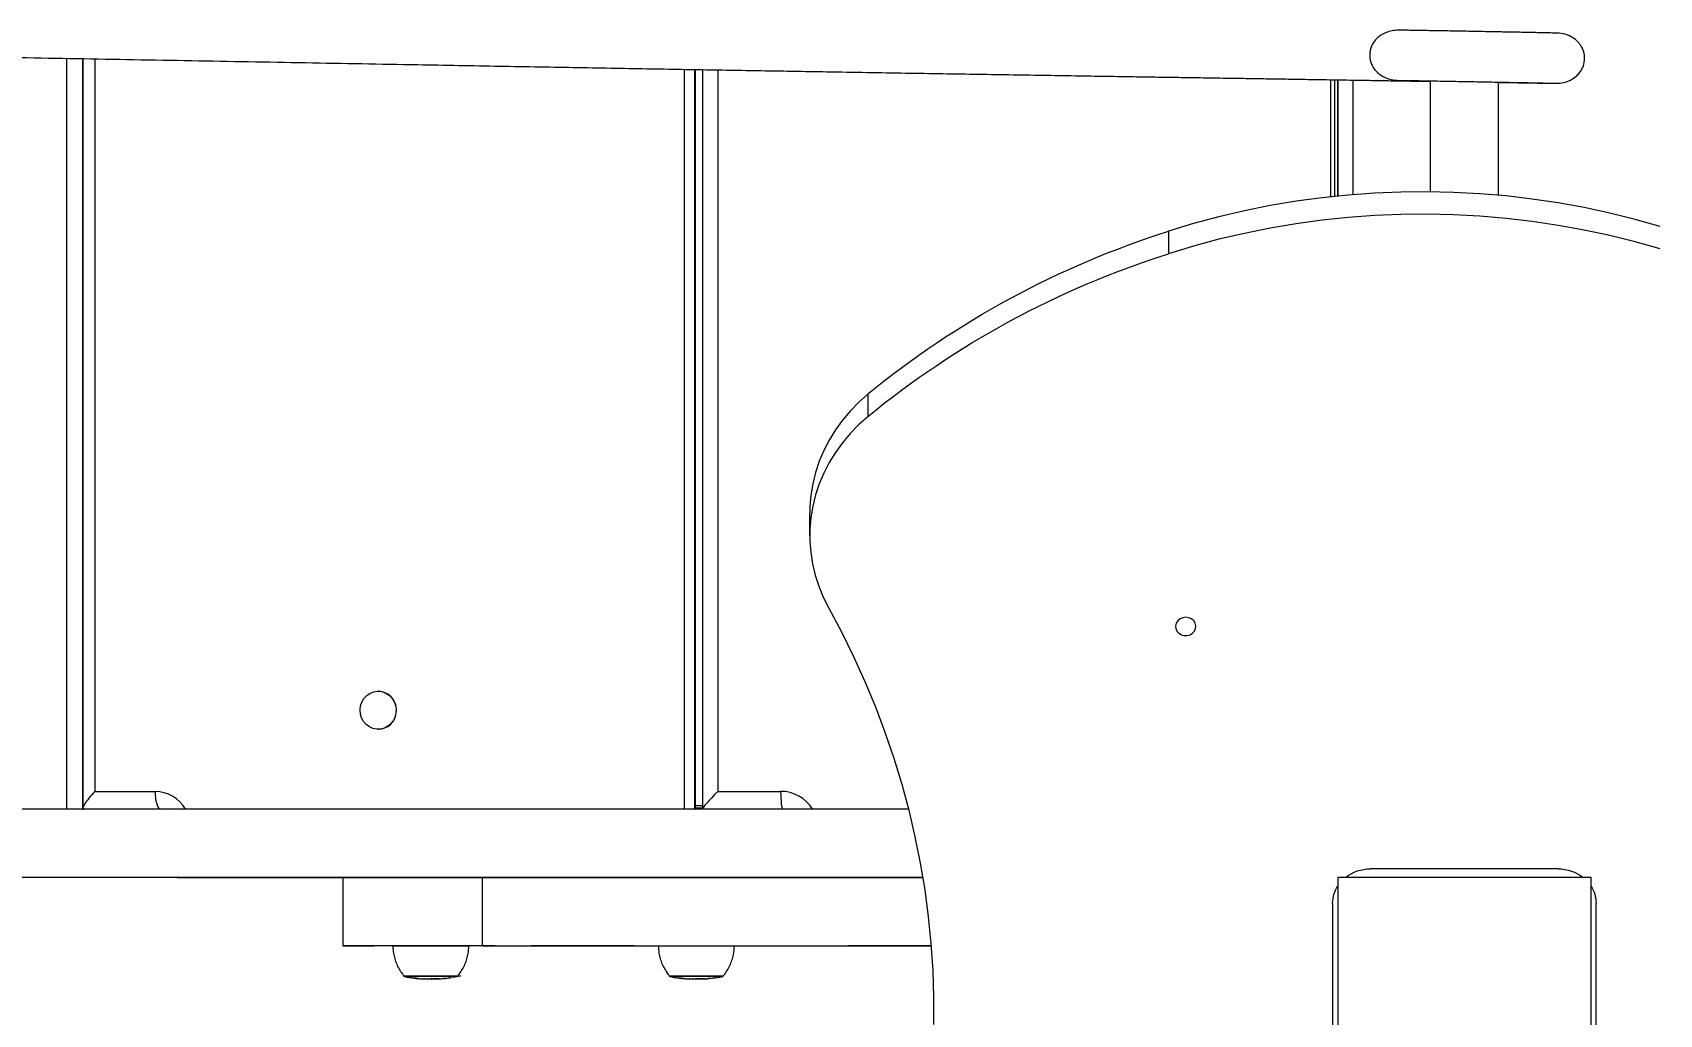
# Model space of a CAD drawing. Header units: millimetres. Extents: x -5411 to 4453, y -4856 to 4572.
# Drawn here: x -1570 to -927, y -1252 to -864 of the extents above; entities that cross this region are included whole.
import ezdxf

# ---------------------------------------------------------------- set-up
doc = ezdxf.new("R2010")
doc.units = ezdxf.units.MM
for name, color, linetype in [('DiKom', 7, 'Continuous'), ('DIKOM_ОБЪЕКТ', 7, 'Continuous'), ('DIKOM_РАЗМЕР_ЗОНА', 7, 'Continuous'), ('DIKOM_РАЗМЕР_ОБЪЕКТА', 7, 'Continuous')]:
    doc.layers.add(name, color=color, linetype=linetype)
doc.styles.add('style1', font='arial.ttf', dxfattribs={"width": 0.8})
doc.dimstyles.new('1-50', dxfattribs={"dimtxt": 300, "dimasz": 200, "dimexe": 100, "dimexo": 0, "dimgap": 100, "dimtad": 1, "dimdec": 0, "dimtxsty": 'style1', "dimcen": 0, "dimclrd": 7, "dimclre": 7, "dimadec": 1, "dimazin": 2, "dimtfac": 1, "dimtdec": 0, "dimtmove": 1, "dimatfit": 3, "dimfxl": 0, "dimlwd": 25, "dimlwe": 18, "dimarcsym": 0})

# ---------------------------------------------------------------- blocks, each defined once
blk = doc.blocks.new('*D18')
at = {"layer": 'Defpoints', "color": 0, "transparency": 16777216}
for p in [(2387.05, 2132.04), (-2288.17, -1197.55), (-2288.17, -4149.78)]:
    blk.add_point(p, dxfattribs=at)
at = {"layer": 'DIKOM_РАЗМЕР_ОБЪЕКТА', "color": 7, "lineweight": 18, "transparency": 16777216}
for p, q in [((2387.05, 2132.04), (2387.05, -4249.78)), ((-2288.17, -1197.55), (-2288.17, -4249.78))]:
    blk.add_line(p, q, dxfattribs=at)
at = {"layer": 'DIKOM_РАЗМЕР_ОБЪЕКТА', "color": 7, "lineweight": 25, "transparency": 16777216}
blk.add_line((2187.05, -4149.78), (-2088.17, -4149.78), dxfattribs=at)
at = {"layer": 'DIKOM_РАЗМЕР_ОБЪЕКТА', "color": 7, "transparency": 16777216}
for points in [[(-2088.17, -4116.44), (-2088.17, -4183.11), (-2288.17, -4149.78)], [(2187.05, -4116.44), (2187.05, -4183.11), (2387.05, -4149.78)]]:
    blk.add_solid(points, dxfattribs=at)
at = {"layer": 'DIKOM_РАЗМЕР_ОБЪЕКТА', "color": 0, "transparency": 16777216, "insert": (49.44, -3896.6), "char_height": 300, "attachment_point": 5, "style": 'style1'}
blk.add_mtext('4700', dxfattribs=at)
blk = doc.blocks.new('*D17')
at = {"layer": 'Defpoints', "color": 0, "transparency": 16777216}
for p in [(2072.05, 2677.64), (-4352.5, -1563.61), (-993.06, -1563.61)]:
    blk.add_point(p, dxfattribs=at)
at = {"layer": 'DIKOM_РАЗМЕР_ОБЪЕКТА', "color": 7, "lineweight": 18, "transparency": 16777216}
for p, q in [((2072.05, 2677.64), (-4452.5, 2677.64)), ((-993.06, -1563.61), (-4452.5, -1563.61))]:
    blk.add_line(p, q, dxfattribs=at)
at = {"layer": 'DIKOM_РАЗМЕР_ОБЪЕКТА', "color": 7, "lineweight": 25, "transparency": 16777216}
blk.add_line((-4352.5, 2477.64), (-4352.5, -1363.61), dxfattribs=at)
at = {"layer": 'DIKOM_РАЗМЕР_ОБЪЕКТА', "color": 7, "transparency": 16777216}
for points in [[(-4385.83, 2477.64), (-4319.17, 2477.64), (-4352.5, 2677.64)], [(-4385.83, -1363.61), (-4319.17, -1363.61), (-4352.5, -1563.61)]]:
    blk.add_solid(points, dxfattribs=at)
at = {"layer": 'DIKOM_РАЗМЕР_ОБЪЕКТА', "color": 0, "transparency": 16777216, "insert": (-4505.67, 774.58), "char_height": 300, "attachment_point": 5, "rotation": 90, "style": 'style1'}
blk.add_mtext('4200', dxfattribs=at)
blk = doc.blocks.new('*D15')
at = {"layer": 'Defpoints', "color": 0, "transparency": 16777216}
for p in [(4453.3, 2185.88), (-3812.95, -1476.34), (4453.3, -4756.32)]:
    blk.add_point(p, dxfattribs=at)
at = {"layer": 'DIKOM_РАЗМЕР_ЗОНА', "color": 7, "lineweight": 18, "transparency": 16777216}
for p, q in [((4453.3, 2185.88), (4453.3, -4856.32)), ((-3812.95, -1476.34), (-3812.95, -4856.32))]:
    blk.add_line(p, q, dxfattribs=at)
at = {"layer": 'DIKOM_РАЗМЕР_ЗОНА', "color": 7, "lineweight": 25, "transparency": 16777216}
blk.add_line((-3612.95, -4756.32), (4253.3, -4756.32), dxfattribs=at)
at = {"layer": 'DIKOM_РАЗМЕР_ЗОНА', "color": 7, "transparency": 16777216}
for points in [[(-3612.95, -4722.99), (-3612.95, -4789.66), (-3812.95, -4756.32)], [(4253.3, -4722.99), (4253.3, -4789.66), (4453.3, -4756.32)]]:
    blk.add_solid(points, dxfattribs=at)
at = {"layer": 'DIKOM_РАЗМЕР_ЗОНА', "color": 0, "transparency": 16777216, "insert": (320.18, -4503.05), "char_height": 300, "attachment_point": 5, "style": 'style1'}
blk.add_mtext('8300', dxfattribs=at)
blk = doc.blocks.new('*D16')
at = {"layer": 'Defpoints', "color": 0, "transparency": 16777216}
for p in [(-4960.5, 4571.52), (2653.3, 4571.52), (491.45, -3022.36)]:
    blk.add_point(p, dxfattribs=at)
at = {"layer": 'DIKOM_РАЗМЕР_ЗОНА', "color": 7, "lineweight": 18, "transparency": 16777216}
for p, q in [((2653.3, 4571.52), (-5060.5, 4571.52)), ((491.45, -3022.36), (-5060.5, -3022.36))]:
    blk.add_line(p, q, dxfattribs=at)
at = {"layer": 'DIKOM_РАЗМЕР_ЗОНА', "color": 7, "lineweight": 25, "transparency": 16777216}
blk.add_line((-4960.5, -2822.36), (-4960.5, 4371.52), dxfattribs=at)
at = {"layer": 'DIKOM_РАЗМЕР_ЗОНА', "color": 7, "transparency": 16777216}
for points in [[(-4993.84, 4371.52), (-4927.17, 4371.52), (-4960.5, 4571.52)], [(-4993.84, -2822.36), (-4927.17, -2822.36), (-4960.5, -3022.36)]]:
    blk.add_solid(points, dxfattribs=at)
at = {"layer": 'DIKOM_РАЗМЕР_ЗОНА', "color": 0, "transparency": 16777216, "insert": (-5213.68, 774.58), "char_height": 300, "attachment_point": 5, "rotation": 90, "style": 'style1'}
blk.add_mtext('7600', dxfattribs=at)
blk = doc.blocks.new('A$C2D3B5436')
at = {"layer": 'DiKom', "color": 7, "linetype": 'Continuous', "lineweight": 15}
for p, q in [((267.3, 308.45), (367.3, 308.45)), ((272.01, 310.45), (357.13, 310.45)), ((367.3, 308.45), (367.3, 208.45)), ((370.72, 295.45), (370.72, 221.45)), ((367.3, 208.45), (267.3, 208.45)), ((357.13, 206.45), (272.01, 206.45)), ((622.46, 141.67), (613.58, 141.67)), ((558.07, 22.9), (549.19, 22.9)), ((502.27, 0), (511.15, 0))]:
    blk.add_line(p, q, dxfattribs=at)
at = {"layer": 'DiKom', "color": 7, "linetype": 'Continuous', "lineweight": 15, "flags": 128}
for points in [[(615.43, 335.82), (618.23, 325.88), (620.72, 315.85), (622.89, 305.72), (624.74, 295.52), (626.27, 285.25), (627.48, 274.93), (628.36, 264.57), (628.91, 254.18), (629.14, 243.78), (629.04, 233.37), (628.61, 222.98), (627.86, 212.61), (626.78, 202.27), (625.38, 191.98), (623.66, 181.75), (621.61, 171.59), (619.25, 161.52), (616.57, 151.54), (613.58, 141.67)], [(624.31, 335.82), (627.11, 325.88), (629.6, 315.85), (631.77, 305.72), (633.62, 295.52), (635.15, 285.25), (636.36, 274.93), (637.24, 264.57), (637.79, 254.18), (638.02, 243.78), (637.92, 233.37), (637.49, 222.98), (636.74, 212.61), (635.66, 202.27), (634.26, 191.98), (632.54, 181.75), (630.49, 171.59), (628.13, 161.52), (625.45, 151.54), (622.46, 141.67)], [(470.02, 148.45), (469.86, 147.27), (469.39, 146.2), (468.65, 145.32), (467.72, 144.73), (466.66, 144.46), (465.59, 144.55), (464.58, 144.98), (463.74, 145.73), (463.13, 146.71), (462.81, 147.85), (462.81, 149.05), (463.13, 150.18), (463.74, 151.17), (464.58, 151.91), (465.59, 152.35), (466.66, 152.44), (467.72, 152.17), (468.65, 151.58), (469.39, 150.7), (469.86, 149.63), (470.02, 148.45)], [(473.87, 7.41), (464.27, 12.51), (454.54, 17.3), (444.68, 21.76), (434.7, 25.9), (424.62, 29.7), (414.44, 33.17), (404.17, 36.3), (393.82, 39.09), (383.4, 41.54), (372.91, 43.64), (362.38, 45.39), (351.8, 46.8), (341.18, 47.85), (330.55, 48.55), (319.9, 48.91), (309.24, 48.91)], [(549.19, 22.9), (546, 19.29), (542.57, 15.95), (538.94, 12.89), (535.12, 10.12), (531.13, 7.67), (526.99, 5.54), (522.72, 3.74), (518.35, 2.29), (513.89, 1.18), (509.37, 0.44), (504.81, 0.06), (500.24, 0.04), (495.69, 0.38), (491.16, 1.08), (486.69, 2.14), (482.31, 3.55), (478.03, 5.31), (473.87, 7.41)], [(558.07, 22.9), (554.88, 19.29), (551.45, 15.95), (547.82, 12.89), (544, 10.12), (540.01, 7.67), (535.87, 5.54), (531.6, 3.74), (527.23, 2.29), (522.77, 1.18), (518.25, 0.44), (513.69, 0.06), (511.15, 0)]]:
    blk.add_lwpolyline(points, dxfattribs=at)
at = {"layer": 'DiKom', "color": 7, "linetype": 'Continuous', "lineweight": 15}
for centre, radius, start, end in [((357.07, 297.77), 12.68, 57.34871, 89.7238), ((354.76, 295.54), 15.96, 359.68234, 38.21214), ((354.91, 221.31), 15.81, 321.59914, 0.51379), ((357.07, 219.13), 12.68, 270.2762, 302.65129), ((271.36, 250.13), 358.99, 320.70633, 342.41461), ((280.24, 250.13), 358.99, 320.70633, 342.41461)]:
    blk.add_arc(centre, radius, start, end, dxfattribs=at)

msp = doc.modelspace()

# ---------------------------------------------------------------- linework, layer by layer
at = {"layer": 'DIKOM_ОБЪЕКТ', "color": 7, "linetype": 'Continuous', "lineweight": 15}
for p, q in [((-1556.31, -874.13), (-1556.31, -1170.53)), ((-1549.85, -1170.53), (-1549.85, -874.24)), ((-1549.8, -874.24), (-1549.8, -1170.17)), ((-1545.02, -874.33), (-1545.02, -1163.53)), ((-1312.37, -878.46), (-1312.37, -1170.53)), ((-1308.24, -1170.53), (-1308.24, -878.53)), ((-1307.88, -1170.17), (-1307.88, -878.54)), ((-1305.22, -878.58), (-1305.22, -1170.47)), ((-1299.1, -878.69), (-1299.1, -1163.53)), ((-1057.16, -882.56), (-1057.16, -928.81)), ((-1055.52, -928.64), (-1055.52, -882.59)), ((-1055.46, -928.64), (-1055.46, -882.59)), ((-1054.36, -882.61), (-1054.36, -928.52)), ((-1054.36, -928.52), (-1054.36, -882.61)), ((-1048.36, -882.71), (-1048.36, -927.95)), ((-1017.83, -883.01), (-1017.83, -926.84)), ((-990.83, -928.22), (-990.83, -883.51)), ((-1433.12, -1124.03), (-1433.23, -1124.03)), ((-1433.23, -1139.03), (-1433.12, -1139.03)), ((-1545.02, -1163.53), (-1521.31, -1163.53)), ((-1299.1, -1163.53), (-1274.3, -1163.53)), ((-1305.22, -1170.2), (-1307.88, -1170.2)), ((-1512.13, -1197.53), (-1508.64, -1197.53)), ((-1512.13, -1197.53), (-1512.13, -1197.53)), ((-1508.64, -1197.53), (-1508.64, -1197.53)), ((-1355.04, -1197.53), (-1506.76, -1197.53)), ((-1506.76, -1197.53), (-1502.63, -1197.53)), ((-1506.46, -1197.53), (-1360.43, -1197.53)), ((-1502.63, -1197.53), (-1350.91, -1197.53)), ((-1351.22, -1197.53), (-1497.25, -1197.53)), ((-1497.25, -1197.53), (-1497.25, -1197.53)), ((-1447.22, -1197.53), (-1447.22, -1224.53)), ((-1392.04, -1224.53), (-1392.04, -1197.53)), ((-1355.04, -1197.53), (-1350.91, -1197.53)), ((-1351.22, -1197.53), (-1351.22, -1197.53)), ((-1349.03, -1197.53), (-1345.54, -1197.53)), ((-1266.35, -1197.53), (-1264.96, -1197.53)), ((-1264.96, -1197.53), (-1264.96, -1197.53)), ((-1260.52, -1197.53), (-1258.88, -1197.53)), ((-1258.88, -1197.53), (-1218.24, -1197.53)), ((-1258.55, -1197.53), (-1218.24, -1197.53)), ((-1218.24, -1197.53), (-1254.9, -1197.53)), ((-1254.9, -1197.53), (-1254.9, -1197.53)), ((-1387.13, -1224.53), (-1387.13, -1224.53)), ((-1387.12, -1224.53), (-1387.12, -1224.53)), ((-1354.95, -1224.53), (-1354.95, -1224.53)), ((-1292.72, -1224.53), (-1243.11, -1224.53)), ((-1216.25, -1224.53), (-1216.25, -1224.53)), ((-1419.93, -1237.14), (-1420, -1237.11)), ((-1419.53, -1237.18), (-1419.53, -1237.19)), ((-1416.34, -1237.51), (-1416.42, -1237.49)), ((-1415.96, -1237.51), (-1415.88, -1237.54)), ((-1412.26, -1237.58), (-1412.71, -1237.58)), ((-1411.91, -1237.57), (-1412.42, -1237.56)), ((-1409.03, -1237.54), (-1409.02, -1237.54)), ((-1408.5, -1237.5), (-1407.62, -1237.43)), ((-1407.57, -1237.43), (-1407.58, -1237.43)), ((-1406.97, -1237.37), (-1407.57, -1237.43)), ((-1407.36, -1237.39), (-1406.54, -1237.34)), ((-1405.98, -1237.28), (-1405.33, -1237.16)), ((-1405.14, -1237.15), (-1405.61, -1237.22)), ((-1405.14, -1237.13), (-1405.14, -1237.15)), ((-1405.13, -1237.15), (-1405.14, -1237.15)), ((-1405.13, -1237.13), (-1405.13, -1237.15)), ((-1405, -1237.14), (-1403.99, -1236.99)), ((-1318.1, -1236.53), (-1308.84, -1236.53)), ((-1315.16, -1237.13), (-1315.27, -1237.12)), ((-1314.77, -1237.19), (-1314.77, -1237.19)), ((-1314.7, -1237.2), (-1313.39, -1237.36)), ((-1312.97, -1237.4), (-1312.74, -1237.42)), ((-1311.54, -1237.51), (-1311.71, -1237.49)), ((-1311.26, -1237.51), (-1311.08, -1237.54)), ((-1310.26, -1237.57), (-1310.44, -1237.55)), ((-1309.06, -1237.59), (-1309.2, -1237.59)), ((-1308.84, -1236.53), (-1297.1, -1236.53)), ((-1307.58, -1237.58), (-1307.99, -1237.59)), ((-1307.31, -1237.59), (-1307.74, -1237.59)), ((-1307.12, -1237.57), (-1307.6, -1237.56)), ((-1307.34, -1237.59), (-1307.28, -1237.59)), ((-1303.78, -1237.52), (-1303.82, -1237.52)), ((-1302.87, -1237.43), (-1302.89, -1237.43)), ((-1301.98, -1237.36), (-1302.87, -1237.43)), ((-1302.7, -1237.39), (-1301.58, -1237.34)), ((-1302.27, -1237.38), (-1301.14, -1237.25)), ((-1301.24, -1237.3), (-1300.69, -1237.16)), ((-1300.46, -1237.16), (-1300.91, -1237.24)), ((-1300.46, -1237.13), (-1300.46, -1237.16)), ((-1300.45, -1237.16), (-1300.46, -1237.16)), ((-1300.45, -1237.13), (-1300.45, -1237.16)), ((-1299.36, -1237.02), (-1299.2, -1236.99))]:
    msp.add_line(p, q, dxfattribs=at)
at = {"layer": 'DIKOM_ОБЪЕКТ', "color": 7, "linetype": 'Continuous', "lineweight": 15, "flags": 128}
for points in [[(-1426.17, -1132.48), (-1426.53, -1134.06), (-1427.2, -1135.52), (-1428.16, -1136.79), (-1429.35, -1137.81), (-1430.72, -1138.55), (-1432.21, -1138.95), (-1433.75, -1139.01), (-1435.26, -1138.72), (-1436.68, -1138.09), (-1437.93, -1137.15), (-1438.97, -1135.96), (-1439.74, -1134.55), (-1440.2, -1133.01), (-1440.34, -1131.39), (-1440.15, -1129.78), (-1439.63, -1128.25), (-1438.81, -1126.88), (-1437.73, -1125.72), (-1436.44, -1124.84), (-1435, -1124.27), (-1433.48, -1124.03), (-1431.95, -1124.15), (-1430.47, -1124.62), (-1429.13, -1125.4), (-1427.98, -1126.47), (-1427.07, -1127.78), (-1426.45, -1129.27), (-1426.15, -1130.86), (-1426.17, -1132.48)], [(-1521.31, -1163.53), (-1521.27, -1164.9), (-1521.14, -1166.21), (-1520.94, -1167.42), (-1520.66, -1168.48), (-1520.32, -1169.35), (-1519.94, -1170), (-1519.52, -1170.4), (-1519.09, -1170.53)], [(-1274.3, -1163.53), (-1274.28, -1164.89), (-1274.23, -1166.21), (-1274.15, -1167.42), (-1274.04, -1168.48), (-1273.91, -1169.35), (-1273.76, -1170), (-1273.59, -1170.39), (-1273.42, -1170.53)], [(-1223.85, -1170.53), (-1228.94, -1170.53), (-1250.74, -1170.53), (-1272.47, -1170.53), (-1294.14, -1170.53), (-1315.73, -1170.53), (-1337.25, -1170.53), (-1358.68, -1170.53), (-1380.03, -1170.53), (-1401.28, -1170.53), (-1422.43, -1170.53), (-1443.47, -1170.53), (-1464.4, -1170.53), (-1485.22, -1170.53), (-1505.91, -1170.53), (-1526.47, -1170.53), (-1546.91, -1170.53), (-1567.2, -1170.53), (-1587.35, -1170.53)], [(-1447.22, -1197.53), (-1456.64, -1197.53), (-1466.94, -1197.53), (-1477.24, -1197.53), (-1487.52, -1197.53), (-1497.76, -1197.53), (-1507.95, -1197.53), (-1518.09, -1197.53), (-1528.16, -1197.53), (-1538.15, -1197.53), (-1548.05, -1197.53), (-1557.84, -1197.53), (-1567.52, -1197.53), (-1577.07, -1197.53), (-1586.48, -1197.53), (-1595.74, -1197.53), (-1604.84, -1197.53), (-1613.76, -1197.54), (-1621.08, -1197.54)], [(-1218.24, -1197.53), (-1228.94, -1197.53), (-1250.74, -1197.53), (-1272.47, -1197.53), (-1294.14, -1197.53), (-1315.73, -1197.53), (-1337.25, -1197.53), (-1358.68, -1197.53), (-1380.03, -1197.53), (-1401.28, -1197.53), (-1422.43, -1197.53), (-1443.47, -1197.53), (-1464.4, -1197.53), (-1485.22, -1197.53), (-1505.91, -1197.53), (-1526.47, -1197.53), (-1546.91, -1197.53), (-1567.2, -1197.53), (-1587.35, -1197.53)], [(-1506.46, -1197.53), (-1508.07, -1197.53), (-1509.51, -1197.53), (-1510.72, -1197.53), (-1511.65, -1197.53), (-1512.28, -1197.53), (-1512.58, -1197.53), (-1512.53, -1197.53), (-1512.13, -1197.53)], [(-1508.64, -1197.53), (-1507.92, -1197.53), (-1506.9, -1197.53), (-1505.62, -1197.53), (-1504.12, -1197.53), (-1502.47, -1197.53), (-1500.73, -1197.53), (-1498.97, -1197.53), (-1497.25, -1197.53)], [(-1392.04, -1197.53), (-1395.03, -1197.53), (-1398.2, -1197.53), (-1401.52, -1197.53), (-1404.95, -1197.53), (-1408.46, -1197.53), (-1412.01, -1197.53), (-1415.57, -1197.53), (-1419.09, -1197.53), (-1422.54, -1197.53), (-1425.89, -1197.53), (-1429.1, -1197.53), (-1432.13, -1197.53), (-1434.96, -1197.53), (-1437.55, -1197.53), (-1439.87, -1197.53), (-1441.91, -1197.53), (-1443.65, -1197.53), (-1445.05, -1197.53), (-1446.12, -1197.53), (-1446.83, -1197.53), (-1447.18, -1197.53), (-1447.22, -1197.53)], [(-1392.04, -1197.53), (-1383.94, -1197.53), (-1375.75, -1197.53), (-1367.49, -1197.53), (-1359.16, -1197.53), (-1350.8, -1197.53), (-1342.41, -1197.53), (-1334.01, -1197.53), (-1325.61, -1197.53), (-1317.23, -1197.53), (-1308.89, -1197.53), (-1300.59, -1197.53), (-1292.37, -1197.53), (-1284.22, -1197.53), (-1276.17, -1197.53), (-1268.23, -1197.53), (-1260.42, -1197.53), (-1252.74, -1197.53), (-1245.23, -1197.53), (-1237.88, -1197.53), (-1230.71, -1197.53), (-1223.73, -1197.53), (-1218.24, -1197.53)], [(-1349.03, -1197.53), (-1349.75, -1197.53), (-1350.78, -1197.53), (-1352.06, -1197.53), (-1353.55, -1197.53), (-1355.2, -1197.53), (-1356.94, -1197.53), (-1358.71, -1197.53), (-1360.43, -1197.53)], [(-1351.22, -1197.53), (-1349.61, -1197.53), (-1348.17, -1197.53), (-1346.96, -1197.53), (-1346.02, -1197.53), (-1345.39, -1197.53), (-1345.1, -1197.53), (-1345.15, -1197.53), (-1345.54, -1197.53)], [(-1258.55, -1197.53), (-1260.27, -1197.53), (-1261.88, -1197.53), (-1263.32, -1197.53), (-1264.54, -1197.53), (-1265.47, -1197.53), (-1266.1, -1197.53), (-1266.4, -1197.53), (-1266.35, -1197.53)], [(-1264.96, -1197.53), (-1264.57, -1197.53), (-1263.85, -1197.53), (-1262.83, -1197.53), (-1261.54, -1197.53), (-1260.05, -1197.53), (-1258.4, -1197.53), (-1256.66, -1197.53), (-1254.9, -1197.53)], [(-1392.04, -1224.53), (-1395.03, -1224.53), (-1398.2, -1224.53), (-1401.52, -1224.53), (-1404.95, -1224.53), (-1408.46, -1224.53), (-1412.01, -1224.53), (-1415.57, -1224.53), (-1419.09, -1224.53), (-1422.54, -1224.53), (-1425.89, -1224.53), (-1429.1, -1224.53), (-1432.13, -1224.53), (-1434.96, -1224.53), (-1437.55, -1224.53), (-1439.87, -1224.53), (-1441.91, -1224.53), (-1443.65, -1224.53), (-1445.05, -1224.53), (-1446.12, -1224.53), (-1446.83, -1224.53), (-1447.18, -1224.53), (-1447.17, -1224.53), (-1446.8, -1224.53), (-1446.07, -1224.53), (-1444.98, -1224.53), (-1443.56, -1224.53), (-1441.81, -1224.53), (-1439.75, -1224.53), (-1437.41, -1224.53), (-1434.8, -1224.53)], [(-1427.34, -1224.53), (-1429.42, -1224.53), (-1434.8, -1224.53)], [(-1427.42, -1224.53), (-1427.26, -1224.53), (-1426.76, -1224.53), (-1425.92, -1224.53), (-1424.76, -1224.53), (-1423.31, -1224.53), (-1421.61, -1224.53), (-1419.7, -1224.53), (-1417.61, -1224.53), (-1415.4, -1224.53), (-1413.12, -1224.53)], [(-1413.12, -1224.53), (-1410.82, -1224.53), (-1408.57, -1224.53), (-1406.4, -1224.53), (-1404.37, -1224.53), (-1402.53, -1224.53), (-1400.93, -1224.53), (-1399.59, -1224.53), (-1398.55, -1224.53), (-1397.84, -1224.53), (-1397.47, -1224.53), (-1397.42, -1224.53)], [(-1387.12, -1224.53), (-1387.04, -1224.53), (-1387.34, -1224.53), (-1388.02, -1224.53), (-1389.08, -1224.53), (-1390.52, -1224.53), (-1392.33, -1224.53), (-1394.52, -1224.53), (-1397.06, -1224.53), (-1397.5, -1224.53)], [(-1392.04, -1224.53), (-1383.94, -1224.53), (-1375.75, -1224.53), (-1367.49, -1224.53), (-1359.16, -1224.53), (-1350.8, -1224.53), (-1342.41, -1224.53), (-1334.01, -1224.53), (-1325.61, -1224.53), (-1317.23, -1224.53), (-1308.89, -1224.53), (-1300.59, -1224.53), (-1292.37, -1224.53), (-1284.22, -1224.53), (-1276.17, -1224.53), (-1268.23, -1224.53), (-1260.42, -1224.53), (-1252.74, -1224.53), (-1245.23, -1224.53), (-1237.88, -1224.53), (-1230.71, -1224.53), (-1223.73, -1224.53), (-1216.97, -1224.53), (-1214.9, -1224.53)], [(-1387.12, -1224.53), (-1387.01, -1224.53), (-1386.48, -1224.53), (-1385.53, -1224.53), (-1384.19, -1224.53), (-1382.48, -1224.53), (-1380.44, -1224.53), (-1378.12, -1224.53), (-1375.56, -1224.53), (-1372.82, -1224.53)], [(-1334.64, -1224.53), (-1339.3, -1224.53), (-1344, -1224.53), (-1348.73, -1224.53), (-1353.49, -1224.53), (-1358.28, -1224.53), (-1363.1, -1224.53), (-1367.95, -1224.53), (-1372.82, -1224.53)], [(-1332.25, -1224.53), (-1334.6, -1224.53), (-1337.12, -1224.53), (-1339.75, -1224.53), (-1342.46, -1224.53), (-1345.19, -1224.53), (-1347.89, -1224.53), (-1350.51, -1224.53), (-1353, -1224.53), (-1355.32, -1224.53), (-1357.42, -1224.53), (-1359.26, -1224.53), (-1360.8, -1224.53), (-1362.03, -1224.53), (-1362.92, -1224.53), (-1363.44, -1224.53), (-1363.6, -1224.53), (-1363.38, -1224.53), (-1362.8, -1224.53), (-1361.85, -1224.53), (-1360.57, -1224.53), (-1358.97, -1224.53), (-1357.09, -1224.53), (-1354.95, -1224.53)], [(-1354.95, -1224.53), (-1349.76, -1224.53), (-1344.37, -1224.53), (-1338.81, -1224.53), (-1333.1, -1224.53), (-1327.26, -1224.53), (-1321.3, -1224.53), (-1315.26, -1224.53), (-1309.15, -1224.53), (-1302.99, -1224.53), (-1296.81, -1224.53), (-1290.64, -1224.53), (-1284.48, -1224.53), (-1278.37, -1224.53), (-1272.33, -1224.53), (-1266.37, -1224.53), (-1260.53, -1224.53), (-1254.82, -1224.53), (-1249.26, -1224.53), (-1243.87, -1224.53), (-1238.68, -1224.53), (-1233.7, -1224.53), (-1228.95, -1224.53), (-1224.45, -1224.53), (-1220.21, -1224.53), (-1216.25, -1224.53)], [(-1334.64, -1224.53), (-1330.02, -1224.53), (-1325.3, -1224.53), (-1322.59, -1224.53)], [(-1332.25, -1224.53), (-1328.28, -1224.53), (-1324.12, -1224.53), (-1319.81, -1224.53), (-1315.37, -1224.53), (-1310.83, -1224.53), (-1306.2, -1224.53), (-1301.52, -1224.53), (-1296.82, -1224.53), (-1292.11, -1224.53), (-1287.44, -1224.53), (-1282.81, -1224.53), (-1278.26, -1224.53), (-1273.83, -1224.53), (-1269.52, -1224.53), (-1265.36, -1224.53), (-1261.39, -1224.53), (-1257.62, -1224.53), (-1254.07, -1224.53), (-1250.76, -1224.53), (-1247.71, -1224.53)], [(-1322.6, -1224.53), (-1322.56, -1224.53), (-1322.21, -1224.53), (-1321.53, -1224.53), (-1320.52, -1224.53), (-1319.2, -1224.53), (-1317.62, -1224.53), (-1315.8, -1224.53), (-1313.78, -1224.53), (-1311.63, -1224.53), (-1309.37, -1224.53)], [(-1309.37, -1224.53), (-1307.08, -1224.53), (-1304.8, -1224.53), (-1302.58, -1224.53), (-1300.48, -1224.53), (-1298.55, -1224.53), (-1296.83, -1224.53), (-1295.36, -1224.53), (-1294.18, -1224.53), (-1293.31, -1224.53), (-1292.78, -1224.53), (-1292.6, -1224.53), (-1292.6, -1224.53)], [(-1214.9, -1224.53), (-1215.08, -1224.53), (-1216.69, -1224.53), (-1218.59, -1224.53), (-1220.74, -1224.53), (-1223.09, -1224.53), (-1225.62, -1224.53), (-1228.26, -1224.53), (-1230.97, -1224.53), (-1233.7, -1224.53), (-1236.39, -1224.53), (-1239.01, -1224.53), (-1241.49, -1224.53), (-1243.8, -1224.53), (-1245.89, -1224.53), (-1247.71, -1224.53)], [(-1243.11, -1224.53), (-1239.67, -1224.53), (-1236.27, -1224.53), (-1232.97, -1224.53), (-1229.79, -1224.53), (-1226.8, -1224.53), (-1224.02, -1224.53), (-1221.49, -1224.53), (-1219.24, -1224.53), (-1217.32, -1224.53), (-1215.73, -1224.53), (-1214.9, -1224.53)], [(-1216.25, -1224.53), (-1214.9, -1224.53)], [(-1401.62, -1236.53), (-1401.72, -1236.53), (-1402.18, -1236.53), (-1402.98, -1236.53), (-1404.11, -1236.53), (-1405.52, -1236.53), (-1407.17, -1236.53), (-1408.99, -1236.53), (-1410.93, -1236.53), (-1412.92, -1236.53), (-1414.9, -1236.53), (-1416.79, -1236.53), (-1418.53, -1236.53), (-1420.06, -1236.53), (-1421.33, -1236.53), (-1422.3, -1236.53), (-1422.93, -1236.53), (-1423.2, -1236.53), (-1423.22, -1236.53)], [(-1422.92, -1236.53), (-1422.9, -1236.53), (-1422.64, -1236.53), (-1422.02, -1236.53), (-1421.08, -1236.53), (-1419.85, -1236.53), (-1418.36, -1236.53), (-1416.66, -1236.53), (-1414.83, -1236.53), (-1412.91, -1236.53)], [(-1412.91, -1236.53), (-1410.97, -1236.53), (-1409.09, -1236.53), (-1407.31, -1236.53), (-1405.71, -1236.53), (-1404.34, -1236.53), (-1403.25, -1236.53), (-1402.46, -1236.53), (-1402.02, -1236.53), (-1401.92, -1236.53)], [(-1296.8, -1236.53), (-1296.8, -1236.53), (-1297.04, -1236.53), (-1297.63, -1236.53), (-1298.57, -1236.53), (-1299.81, -1236.53), (-1301.32, -1236.53), (-1303.04, -1236.53), (-1304.92, -1236.53), (-1306.88, -1236.53), (-1308.88, -1236.53), (-1310.82, -1236.53), (-1312.66, -1236.53), (-1314.33, -1236.53), (-1315.77, -1236.53), (-1316.92, -1236.53), (-1317.77, -1236.53), (-1318.26, -1236.53), (-1318.4, -1236.53)]]:
    msp.add_lwpolyline(points, dxfattribs=at)
at = {"layer": 'DIKOM_ОБЪЕКТ', "color": 7, "linetype": 'Continuous', "lineweight": 15}
for centre, radius, start, end in [((-1433.35, -1131.39), 7.36, 351.49491, 88.21951), ((-1433.25, -1131.81), 7.22, 271.03935, 354.71155), ((-1521.49, -1177.68), 14.15, 30.34951, 89.27622), ((-1274.33, -1178.39), 14.87, 31.95093, 89.89619), ((-1307.6, -1197.51), 28.31, 85.18615, 90.5748)]:
    msp.add_arc(centre, radius, start, end, dxfattribs=at)
for centre, major_axis, ratio, start_param, end_param in [((-1542.8, -1163.53), (6.91, 6.91), 0.162979, 1.732333, 3.30313), ((-1298.22, -1163.53), (6.99, 6.99), 0.063274, 1.633965, 3.078402), ((-1555.93, -1163.53), (6.76, -6.76), 0.265923, 6.023256, 6.103954), ((-1314.88, -1163.53), (6.91, -6.91), 0.162958, 6.121626, 6.444722)]:
    msp.add_ellipse(centre, major_axis=major_axis, ratio=ratio, start_param=start_param, end_param=end_param, dxfattribs=at)
for points, knots in [([(-2230.6, -862.75), (-2226.69, -862.81), (-2219.06, -862.93), (-2207.86, -863.11), (-2197.18, -863.28), (-2187.01, -863.44), (-2177.35, -863.59), (-2168.18, -863.74), (-2159.74, -863.87), (-2151.99, -863.99), (-2144.93, -864.11), (-2138.31, -864.21), (-2132.13, -864.31), (-2126.41, -864.41), (-2116.68, -864.56), (-2102.47, -864.79), (-2083.12, -865.11), (-2062.32, -865.45), (-2040.02, -865.82), (-2016.35, -866.21), (-1992.01, -866.62), (-1967.08, -867.03), (-1941.13, -867.47), (-1914.19, -867.93), (-1886.32, -868.4), (-1858.11, -868.88), (-1829.65, -869.36), (-1800.77, -869.85), (-1775.29, -870.29), (-1753.37, -870.66), (-1735.28, -870.97), (-1716.83, -871.29), (-1698.01, -871.62), (-1678.78, -871.95), (-1659.1, -872.3), (-1638.95, -872.65), (-1618.17, -873.02), (-1596.73, -873.4), (-1574.68, -873.8), (-1552.28, -874.2), (-1529.61, -874.6), (-1506.93, -875.01), (-1484.33, -875.42), (-1461.9, -875.82), (-1439.63, -876.22), (-1419.42, -876.58), (-1401.29, -876.9), (-1385.22, -877.19), (-1369.52, -877.47), (-1354.26, -877.74), (-1339.49, -877.99), (-1325.3, -878.24), (-1311.74, -878.47), (-1298.77, -878.69), (-1286.37, -878.9), (-1274.48, -879.1), (-1263.06, -879.29), (-1250.23, -879.51), (-1236.22, -879.73), (-1221.18, -879.98), (-1206.68, -880.21), (-1192.69, -880.44), (-1179.14, -880.65), (-1166.04, -880.86), (-1153.46, -881.05), (-1142.4, -881.23), (-1132.74, -881.38), (-1124.35, -881.51), (-1117.47, -881.62), (-1111.86, -881.7), (-1107.27, -881.78), (-1102.2, -881.85), (-1096.63, -881.94), (-1090.67, -882.03), (-1084.29, -882.13), (-1077.47, -882.24), (-1070.05, -882.36), (-1061.94, -882.49), (-1053.05, -882.63), (-1044.66, -882.76), (-1036.95, -882.89), (-1030.23, -883), (-1023.77, -883.1), (-1019.59, -883.17), (-1017.92, -883.2), (-1017.83, -883.2)], [0, 0, 0, 0, 0.012848, 0.025085, 0.036709, 0.04772, 0.058117, 0.067901, 0.077071, 0.084938, 0.092292, 0.099132, 0.105459, 0.111274, 0.11658, 0.134911, 0.153566, 0.172551, 0.193167, 0.21379, 0.234417, 0.255062, 0.275716, 0.29764, 0.319594, 0.341612, 0.363691, 0.385787, 0.407887, 0.420895, 0.43388, 0.446836, 0.459758, 0.472647, 0.485508, 0.498352, 0.51119, 0.52426, 0.537352, 0.550487, 0.563667, 0.576892, 0.58992, 0.602983, 0.616068, 0.629144, 0.639024, 0.648875, 0.658693, 0.668477, 0.678234, 0.687978, 0.697727, 0.707498, 0.717298, 0.727129, 0.73699, 0.746876, 0.761723, 0.77655, 0.79132, 0.806043, 0.82073, 0.835382, 0.849709, 0.863592, 0.873671, 0.883507, 0.893107, 0.897938, 0.903337, 0.909304, 0.915841, 0.922948, 0.930201, 0.937962, 0.946229, 0.955, 0.964274, 0.974054, 0.980168, 0.986466, 0.992943, 0.99962, 1, 1, 1, 1]), ([(-1029.65, -863.02), (-1030.54, -863.04), (-1032.24, -863.08), (-1034.68, -863.65), (-1036.78, -864.58), (-1038.44, -865.76), (-1039.75, -867.12), (-1040.7, -868.56), (-1041.35, -870.11), (-1041.83, -872.22), (-1041.72, -874.39), (-1041.02, -876.55), (-1040.02, -878.34), (-1038.4, -880.11), (-1036.06, -881.62), (-1033.19, -882.61), (-1031.14, -882.75), (-1030.1, -882.82)], [0, 0, 0, 0, 0.085482, 0.165502, 0.237083, 0.297237, 0.345564, 0.391055, 0.435174, 0.477771, 0.560094, 0.600999, 0.653934, 0.724048, 0.808511, 0.902224, 1, 1, 1, 1]), ([(-967.59, -864.18), (-967.67, -864.18), (-967.81, -864.17), (-968.57, -864.15), (-969.63, -864.13), (-971.12, -864.09), (-973.06, -864.05), (-975.43, -864), (-978.28, -863.95), (-981.54, -863.88), (-985.06, -863.81), (-988.28, -863.75), (-991.51, -863.69), (-995.18, -863.62), (-999.01, -863.55), (-1002.83, -863.48), (-1006.45, -863.41), (-1009.93, -863.35), (-1013.17, -863.29), (-1016.13, -863.24), (-1019.03, -863.19), (-1021.8, -863.14), (-1024.37, -863.1), (-1026.62, -863.06), (-1028.52, -863.03), (-1029.33, -863.02), (-1029.74, -863.02)], [0, 0, 0, 0, 0.042047, 0.082219, 0.120501, 0.15689, 0.202471, 0.244715, 0.283613, 0.335678, 0.380256, 0.41735, 0.4509, 0.491739, 0.540491, 0.577412, 0.617859, 0.661836, 0.697147, 0.734442, 0.773729, 0.815009, 0.85827, 0.903522, 0.950774, 1, 1, 1, 1]), ([(-968.06, -883.98), (-967.08, -883.93), (-965.14, -883.83), (-962.5, -882.85), (-960.45, -881.52), (-958.8, -879.84), (-957.48, -877.72), (-956.77, -875.01), (-956.94, -872.16), (-957.91, -869.67), (-959.53, -867.5), (-961.73, -865.73), (-964.57, -864.47), (-966.65, -864.27), (-967.69, -864.18)], [0, 0, 0, 0, 0.089416, 0.177369, 0.253895, 0.311144, 0.391579, 0.479821, 0.562672, 0.648764, 0.720136, 0.808443, 0.905143, 1, 1, 1, 1]), ([(-1030.93, -882.81), (-1030.92, -882.81), (-1030.91, -882.82), (-1029.71, -882.85), (-1027.54, -882.9), (-1024.4, -882.96), (-1021.13, -883.03), (-1018.7, -883.08), (-1017.83, -883.09)], [0, 0, 0, 0, 0.132799, 0.323175, 0.51349, 0.703657, 0.89373, 1, 1, 1, 1]), ([(-1030.01, -882.82), (-1029.67, -882.82), (-1029.01, -882.83), (-1027.51, -882.85), (-1025.77, -882.88), (-1023.62, -882.92), (-1021.04, -882.96), (-1018.08, -883.01), (-1014.7, -883.07), (-1010.98, -883.14), (-1007.11, -883.21), (-1003.68, -883.27), (-1000.32, -883.33), (-996.59, -883.4), (-992.8, -883.47), (-989.13, -883.54), (-985.74, -883.61), (-982.58, -883.67), (-979.72, -883.72), (-977.21, -883.77), (-974.84, -883.82), (-972.69, -883.87), (-970.84, -883.91), (-969.4, -883.94), (-968.4, -883.96), (-968.23, -883.97), (-968.14, -883.98)], [0, 0, 0, 0, 0.041974, 0.082093, 0.120338, 0.156704, 0.202273, 0.24452, 0.283434, 0.335536, 0.380159, 0.417296, 0.450887, 0.491774, 0.540577, 0.577531, 0.61801, 0.66201, 0.697333, 0.734635, 0.77392, 0.815189, 0.858426, 0.903642, 0.950843, 1, 1, 1, 1]), ([(-990.83, -883.6), (-990.34, -883.61), (-988, -883.65), (-984.11, -883.72), (-979.38, -883.81), (-975.32, -883.87), (-972.03, -883.93), (-969.65, -883.96), (-968.2, -883.98), (-968.07, -883.98), (-968, -883.98)], [0, 0, 0, 0, 0.037193, 0.176425, 0.315726, 0.455097, 0.594562, 0.734062, 0.87366, 1, 1, 1, 1]), ([(-1427.39, -1224.53), (-1427.4, -1224.67), (-1427.44, -1225.62), (-1427.21, -1227.35), (-1426.71, -1229.63), (-1425.94, -1231.76), (-1424.95, -1233.72), (-1423.93, -1235.31), (-1423.18, -1236.18), (-1422.89, -1236.52)], [0, 0, 0, 0, 0.033751, 0.217873, 0.396013, 0.568669, 0.736107, 0.898432, 1, 1, 1, 1]), ([(-1402, -1236.62), (-1401.97, -1236.59), (-1401.43, -1236.03), (-1400.55, -1234.77), (-1399.39, -1232.84), (-1398.48, -1230.74), (-1397.84, -1228.54), (-1397.47, -1226.46), (-1397.46, -1225.11), (-1397.45, -1224.53)], [0, 0, 0, 0, 0.007691, 0.176959, 0.34831, 0.52102, 0.694618, 0.868777, 1, 1, 1, 1]), ([(-1322.57, -1224.53), (-1322.58, -1224.68), (-1322.62, -1225.63), (-1322.39, -1227.35), (-1321.89, -1229.63), (-1321.12, -1231.77), (-1320.13, -1233.72), (-1319.1, -1235.33), (-1318.33, -1236.22), (-1318.03, -1236.58)], [0, 0, 0, 0, 0.03342, 0.216626, 0.39388, 0.565676, 0.73228, 0.893801, 1, 1, 1, 1]), ([(-1297.17, -1236.62), (-1297.15, -1236.59), (-1296.61, -1236.04), (-1295.73, -1234.78), (-1294.57, -1232.84), (-1293.66, -1230.74), (-1293.02, -1228.54), (-1292.65, -1226.46), (-1292.64, -1225.12), (-1292.63, -1224.54)], [0, 0, 0, 0, 0.007368, 0.176691, 0.348125, 0.520905, 0.694575, 0.868804, 1, 1, 1, 1]), ([(-1423.17, -1236.52), (-1422.74, -1236.63), (-1421.67, -1236.88), (-1420.58, -1237.04), (-1419.93, -1237.14)], [0, 0, 0, 0, 0.404803, 1, 1, 1, 1]), ([(-1420, -1237.11), (-1419.8, -1237.14), (-1419.39, -1237.2), (-1418.99, -1237.25), (-1418.79, -1237.27)], [0, 0, 0, 0, 0.512253, 1, 1, 1, 1]), ([(-1418.78, -1237.28), (-1418.9, -1237.27), (-1419.15, -1237.24), (-1419.4, -1237.21), (-1419.53, -1237.19)], [0, 0, 0, 0, 0.488371, 1, 1, 1, 1]), ([(-1419.48, -1237.2), (-1419.08, -1237.26), (-1418.54, -1237.33), (-1418, -1237.38), (-1417.86, -1237.39)], [0, 0, 0, 0, 0.746138, 1, 1, 1, 1]), ([(-1418.79, -1237.27), (-1418.59, -1237.3), (-1418.26, -1237.33), (-1417.8, -1237.38), (-1417.45, -1237.42), (-1417.18, -1237.45), (-1417.05, -1237.46), (-1417.03, -1237.47), (-1417.02, -1237.47)], [0, 0, 0, 0, 0.216683, 0.358818, 0.500986, 0.687987, 0.8807, 1, 1, 1, 1]), ([(-1417.47, -1237.43), (-1417.49, -1237.43), (-1417.52, -1237.43), (-1417.71, -1237.4), (-1417.92, -1237.38), (-1418.22, -1237.35), (-1418.51, -1237.32), (-1418.71, -1237.29), (-1418.78, -1237.28)], [0, 0, 0, 0, 0.278695, 0.446667, 0.583204, 0.720493, 0.895527, 1, 1, 1, 1]), ([(-1417.47, -1237.43), (-1417.47, -1237.43), (-1417.46, -1237.43), (-1417.47, -1237.43), (-1417.47, -1237.43)], [0, 0, 0, 0, 0.170475, 1, 1, 1, 1]), ([(-1417.01, -1237.46), (-1416.81, -1237.48), (-1416.59, -1237.5), (-1416.36, -1237.51), (-1416.34, -1237.51)], [0, 0, 0, 0, 0.888949, 1, 1, 1, 1]), ([(-1416.42, -1237.49), (-1416.35, -1237.49), (-1416.19, -1237.5), (-1416.04, -1237.51), (-1415.96, -1237.51)], [0, 0, 0, 0, 0.476118, 1, 1, 1, 1]), ([(-1416.09, -1237.52), (-1415.8, -1237.54), (-1415.46, -1237.56), (-1415.12, -1237.56), (-1415.06, -1237.57)], [0, 0, 0, 0, 0.845533, 1, 1, 1, 1]), ([(-1415.15, -1237.55), (-1415.07, -1237.55), (-1414.92, -1237.55), (-1414.77, -1237.56), (-1414.69, -1237.56)], [0, 0, 0, 0, 0.483761, 1, 1, 1, 1]), ([(-1414.98, -1237.55), (-1415.01, -1237.56), (-1415.06, -1237.58), (-1415.12, -1237.56), (-1415.15, -1237.55)], [0, 0, 0, 0, 0.500086, 1, 1, 1, 1]), ([(-1414.69, -1237.56), (-1414.68, -1237.56), (-1414.65, -1237.57), (-1414.63, -1237.58), (-1414.61, -1237.58)], [0, 0, 0, 0, 0.498475, 1, 1, 1, 1]), ([(-1414.61, -1237.58), (-1414.1, -1237.58), (-1413.53, -1237.59), (-1412.96, -1237.58), (-1412.9, -1237.58)], [0, 0, 0, 0, 0.896895, 1, 1, 1, 1]), ([(-1414.1, -1237.58), (-1414.08, -1237.58), (-1414.03, -1237.58), (-1413.97, -1237.58), (-1413.93, -1237.58), (-1413.92, -1237.58), (-1413.91, -1237.58), (-1413.9, -1237.58), (-1413.86, -1237.58), (-1413.73, -1237.58), (-1413.37, -1237.58), (-1412.88, -1237.58), (-1412.52, -1237.58), (-1412.35, -1237.58)], [0, 0, 0, 0, 0.024362, 0.0615, 0.070875, 0.077305, 0.084967, 0.098699, 0.136617, 0.36308, 0.573463, 0.793979, 1, 1, 1, 1]), ([(-1413.7, -1237.58), (-1413.7, -1237.58), (-1413.81, -1237.58), (-1413.91, -1237.58), (-1414.02, -1237.58)], [0, 0, 0, 0, 0.014978, 1, 1, 1, 1]), ([(-1412.9, -1237.58), (-1412.8, -1237.58), (-1412.58, -1237.58), (-1412.37, -1237.58), (-1412.26, -1237.58)], [0, 0, 0, 0, 0.499813, 1, 1, 1, 1]), ([(-1412.71, -1237.58), (-1412.61, -1237.58), (-1412.34, -1237.58), (-1411.95, -1237.58), (-1411.74, -1237.58), (-1411.67, -1237.58)], [0, 0, 0, 0, 0.273982, 0.782268, 1, 1, 1, 1]), ([(-1412.35, -1237.58), (-1412.23, -1237.58), (-1411.94, -1237.58), (-1411.6, -1237.58), (-1411.46, -1237.58), (-1411.43, -1237.58)], [0, 0, 0, 0, 0.340247, 0.876578, 1, 1, 1, 1]), ([(-1411.67, -1237.58), (-1411.57, -1237.58), (-1411.36, -1237.58), (-1410.87, -1237.57), (-1410.51, -1237.56), (-1410.33, -1237.56)], [0, 0, 0, 0, 0.33704, 0.663901, 1, 1, 1, 1]), ([(-1410.31, -1237.57), (-1410.46, -1237.57), (-1410.74, -1237.58), (-1411.09, -1237.58), (-1411.34, -1237.58), (-1411.4, -1237.58), (-1411.44, -1237.58)], [0, 0, 0, 0, 0.286885, 0.52903, 0.77118, 1, 1, 1, 1]), ([(-1411.33, -1237.58), (-1411.24, -1237.58), (-1411.07, -1237.58), (-1410.99, -1237.58), (-1410.96, -1237.58), (-1410.96, -1237.58), (-1410.96, -1237.58)], [0, 0, 0, 0, 0.453684, 0.792472, 0.961818, 1, 1, 1, 1]), ([(-1411.2, -1237.58), (-1411.14, -1237.58), (-1411.03, -1237.58), (-1410.96, -1237.58), (-1410.94, -1237.58), (-1410.92, -1237.58), (-1410.9, -1237.58), (-1410.82, -1237.58), (-1410.68, -1237.58), (-1410.36, -1237.58), (-1409.81, -1237.57), (-1409.32, -1237.56), (-1409.01, -1237.54), (-1408.98, -1237.54)], [0, 0, 0, 0, 0.124857, 0.224947, 0.278808, 0.30234, 0.309727, 0.32135, 0.382925, 0.466569, 0.66436, 0.969541, 1, 1, 1, 1]), ([(-1410.33, -1237.56), (-1410.12, -1237.55), (-1409.74, -1237.54), (-1409.24, -1237.53), (-1408.86, -1237.52), (-1408.63, -1237.52), (-1408.59, -1237.52), (-1408.57, -1237.52)], [0, 0, 0, 0, 0.225298, 0.412932, 0.600089, 0.800078, 1, 1, 1, 1]), ([(-1409.02, -1237.54), (-1409.05, -1237.54), (-1409.09, -1237.54), (-1409.34, -1237.54), (-1409.66, -1237.55), (-1410, -1237.56), (-1410.22, -1237.56), (-1410.31, -1237.57)], [0, 0, 0, 0, 0.301844, 0.491396, 0.681084, 0.876423, 1, 1, 1, 1]), ([(-1408.06, -1237.45), (-1407.94, -1237.44), (-1407.71, -1237.42), (-1407.47, -1237.4), (-1407.36, -1237.39)], [0, 0, 0, 0, 0.513018, 1, 1, 1, 1]), ([(-1407.9, -1237.46), (-1407.93, -1237.47), (-1407.98, -1237.49), (-1408.04, -1237.46), (-1408.06, -1237.45)], [0, 0, 0, 0, 0.500083, 1, 1, 1, 1]), ([(-1406.96, -1237.38), (-1406.79, -1237.37), (-1406.54, -1237.36), (-1406.3, -1237.32), (-1406.23, -1237.31)], [0, 0, 0, 0, 0.704713, 1, 1, 1, 1]), ([(-1406.54, -1237.35), (-1406.51, -1237.35), (-1406.32, -1237.33), (-1406.13, -1237.3), (-1405.98, -1237.28)], [0, 0, 0, 0, 0.172272, 1, 1, 1, 1]), ([(-1405.33, -1237.16), (-1405.24, -1237.15), (-1405.03, -1237.12), (-1404.82, -1237.08), (-1404.7, -1237.07)], [0, 0, 0, 0, 0.455968, 1, 1, 1, 1]), ([(-1404.99, -1237.14), (-1405.02, -1237.15), (-1405.06, -1237.18), (-1405.11, -1237.16), (-1405.13, -1237.15)], [0, 0, 0, 0, 0.500175, 1, 1, 1, 1]), ([(-1404.7, -1237.07), (-1404.68, -1237.09), (-1404.64, -1237.11), (-1404.61, -1237.1), (-1404.6, -1237.09)], [0, 0, 0, 0, 0.782825, 1, 1, 1, 1]), ([(-1403.6, -1236.93), (-1402.67, -1236.77), (-1401.66, -1236.59), (-1400.67, -1236.3), (-1400.59, -1236.27)], [0, 0, 0, 0, 0.919736, 1, 1, 1, 1]), ([(-1318.26, -1236.55), (-1317.96, -1236.62), (-1316.96, -1236.86), (-1315.92, -1237.04), (-1315.19, -1237.14), (-1315.16, -1237.14)], [0, 0, 0, 0, 0.296949, 0.970627, 1, 1, 1, 1]), ([(-1315.27, -1237.12), (-1315.07, -1237.14), (-1314.67, -1237.2), (-1314.26, -1237.25), (-1314.07, -1237.28)], [0, 0, 0, 0, 0.512295, 1, 1, 1, 1]), ([(-1314.03, -1237.29), (-1314.15, -1237.27), (-1314.4, -1237.24), (-1314.65, -1237.21), (-1314.77, -1237.19)], [0, 0, 0, 0, 0.488398, 1, 1, 1, 1]), ([(-1314.07, -1237.28), (-1313.87, -1237.3), (-1313.54, -1237.34), (-1313.07, -1237.39), (-1312.7, -1237.42), (-1312.41, -1237.45), (-1312.31, -1237.46), (-1312.27, -1237.46)], [0, 0, 0, 0, 0.254881, 0.42208, 0.589277, 0.809249, 1, 1, 1, 1]), ([(-1312.63, -1237.43), (-1312.66, -1237.43), (-1312.71, -1237.43), (-1312.93, -1237.41), (-1313.16, -1237.38), (-1313.46, -1237.35), (-1313.76, -1237.32), (-1313.95, -1237.3), (-1314.03, -1237.29)], [0, 0, 0, 0, 0.278703, 0.446694, 0.583206, 0.720508, 0.89556, 1, 1, 1, 1]), ([(-1312.27, -1237.46), (-1312.11, -1237.47), (-1311.86, -1237.5), (-1311.62, -1237.51), (-1311.54, -1237.51)], [0, 0, 0, 0, 0.665107, 1, 1, 1, 1]), ([(-1311.71, -1237.49), (-1311.64, -1237.49), (-1311.49, -1237.5), (-1311.33, -1237.51), (-1311.26, -1237.51)], [0, 0, 0, 0, 0.476045, 1, 1, 1, 1]), ([(-1311.08, -1237.53), (-1310.9, -1237.54), (-1310.63, -1237.56), (-1310.35, -1237.57), (-1310.26, -1237.57)], [0, 0, 0, 0, 0.65653, 1, 1, 1, 1]), ([(-1310.44, -1237.55), (-1310.37, -1237.55), (-1310.22, -1237.56), (-1310.07, -1237.56), (-1309.99, -1237.56)], [0, 0, 0, 0, 0.483789, 1, 1, 1, 1]), ([(-1309.99, -1237.56), (-1309.96, -1237.57), (-1309.89, -1237.58), (-1309.83, -1237.58), (-1309.79, -1237.58)], [0, 0, 0, 0, 0.498468, 1, 1, 1, 1]), ([(-1309.79, -1237.58), (-1309.32, -1237.58), (-1308.79, -1237.59), (-1308.27, -1237.58), (-1308.21, -1237.58)], [0, 0, 0, 0, 0.896884, 1, 1, 1, 1]), ([(-1309.06, -1237.59), (-1309.06, -1237.59), (-1309.03, -1237.59), (-1308.92, -1237.59), (-1308.55, -1237.59), (-1308.06, -1237.59), (-1307.66, -1237.59), (-1307.45, -1237.59), (-1307.42, -1237.59)], [0, 0, 0, 0, 0.000582, 0.251009, 0.482883, 0.725871, 0.957428, 1, 1, 1, 1]), ([(-1308.21, -1237.58), (-1308.11, -1237.58), (-1307.9, -1237.58), (-1307.68, -1237.58), (-1307.58, -1237.58)], [0, 0, 0, 0, 0.499821, 1, 1, 1, 1]), ([(-1307.99, -1237.59), (-1307.86, -1237.59), (-1307.55, -1237.59), (-1307.17, -1237.59), (-1306.98, -1237.59), (-1306.94, -1237.59)], [0, 0, 0, 0, 0.365233, 0.876424, 1, 1, 1, 1]), ([(-1307.42, -1237.59), (-1307.31, -1237.59), (-1307.02, -1237.59), (-1306.69, -1237.59), (-1306.56, -1237.59), (-1306.54, -1237.59)], [0, 0, 0, 0, 0.340225, 0.8766, 1, 1, 1, 1]), ([(-1306.94, -1237.59), (-1306.84, -1237.59), (-1306.66, -1237.59), (-1306.19, -1237.58), (-1305.84, -1237.57), (-1305.66, -1237.56)], [0, 0, 0, 0, 0.334295, 0.662511, 1, 1, 1, 1]), ([(-1305.61, -1237.57), (-1305.76, -1237.57), (-1306.04, -1237.58), (-1306.37, -1237.59), (-1306.59, -1237.59), (-1306.64, -1237.59), (-1306.67, -1237.59)], [0, 0, 0, 0, 0.286904, 0.529038, 0.771198, 1, 1, 1, 1]), ([(-1306.58, -1237.59), (-1306.46, -1237.59), (-1306.27, -1237.59), (-1306.17, -1237.59), (-1306.14, -1237.59), (-1306.14, -1237.59), (-1306.14, -1237.59)], [0, 0, 0, 0, 0.513182, 0.815118, 0.966008, 1, 1, 1, 1]), ([(-1306.32, -1237.59), (-1306.27, -1237.59), (-1306.17, -1237.59), (-1306.13, -1237.59), (-1306.11, -1237.59), (-1306.09, -1237.59), (-1306.06, -1237.59), (-1306, -1237.59), (-1305.87, -1237.59), (-1305.56, -1237.59), (-1305.28, -1237.57), (-1305.07, -1237.55)], [0, 0, 0, 0, 0.196854, 0.356256, 0.409399, 0.420803, 0.432845, 0.4623, 0.526324, 0.649822, 1, 1, 1, 1]), ([(-1305.66, -1237.56), (-1305.45, -1237.56), (-1305.07, -1237.55), (-1304.55, -1237.53), (-1304.15, -1237.52), (-1303.88, -1237.52), (-1303.81, -1237.52), (-1303.78, -1237.52)], [0, 0, 0, 0, 0.225278, 0.412921, 0.600073, 0.800075, 1, 1, 1, 1]), ([(-1304.23, -1237.54), (-1304.27, -1237.54), (-1304.33, -1237.54), (-1304.62, -1237.55), (-1304.95, -1237.55), (-1305.3, -1237.56), (-1305.52, -1237.57), (-1305.61, -1237.57)], [0, 0, 0, 0, 0.301835, 0.491402, 0.681097, 0.876446, 1, 1, 1, 1]), ([(-1304.26, -1237.54), (-1304.24, -1237.54), (-1304.2, -1237.54), (-1304.22, -1237.54), (-1304.23, -1237.54)], [0, 0, 0, 0, 0.377468, 1, 1, 1, 1]), ([(-1303.95, -1237.52), (-1303.76, -1237.52), (-1303.48, -1237.51), (-1303.2, -1237.48), (-1303.12, -1237.47)], [0, 0, 0, 0, 0.705399, 1, 1, 1, 1]), ([(-1303.4, -1237.45), (-1303.28, -1237.44), (-1303.05, -1237.43), (-1302.81, -1237.4), (-1302.7, -1237.39)], [0, 0, 0, 0, 0.513065, 1, 1, 1, 1]), ([(-1303.12, -1237.47), (-1303.14, -1237.48), (-1303.24, -1237.49), (-1303.33, -1237.47), (-1303.4, -1237.45)], [0, 0, 0, 0, 0.271005, 1, 1, 1, 1]), ([(-1301.36, -1237.31), (-1301.34, -1237.31), (-1301.31, -1237.31), (-1301.27, -1237.3), (-1301.25, -1237.3), (-1301.24, -1237.3)], [0, 0, 0, 0, 0.49994, 0.74996, 1, 1, 1, 1]), ([(-1300.69, -1237.16), (-1300.59, -1237.15), (-1300.38, -1237.12), (-1300.18, -1237.09), (-1300.06, -1237.07)], [0, 0, 0, 0, 0.456041, 1, 1, 1, 1]), ([(-1300.19, -1237.16), (-1300.22, -1237.16), (-1300.3, -1237.18), (-1300.39, -1237.17), (-1300.45, -1237.16)], [0, 0, 0, 0, 0.327097, 1, 1, 1, 1]), ([(-1300.06, -1237.07), (-1299.99, -1237.09), (-1299.88, -1237.12), (-1299.77, -1237.1), (-1299.73, -1237.09)], [0, 0, 0, 0, 0.624852, 1, 1, 1, 1]), ([(-1299.73, -1237.09), (-1298.76, -1236.95), (-1297.77, -1236.8), (-1296.82, -1236.54), (-1296.81, -1236.54)], [0, 0, 0, 0, 0.992715, 1, 1, 1, 1])]:
    msp.add_open_spline(points, degree=3, knots=knots, dxfattribs=at)

# ---------------------------------------------------------------- block references
at = {"layer": 'DIKOM_ОБЪЕКТ', "color": 7, "linetype": 'Continuous', "lineweight": 15, "xscale": -1, "rotation": 270}
msp.add_blockref('A$C2D3B5436', (-1262.81, -1564.83), dxfattribs=at)

# ---------------------------------------------------------------- dimensions: what is measured, and where the dimension line sits
at = {"layer": 'DIKOM_РАЗМЕР_ЗОНА'}
dim = msp.add_linear_dim(base=(-4960.5, 4571.52), p1=(491.45, -3022.36), p2=(2653.3, 4571.52), angle=90, text='7600', dimstyle='1-50', dxfattribs=at)
dim.commit()
dim.dimension.update_dxf_attribs({"geometry": '*D16', "text_midpoint": (-4960.5, 774.58), "dimtype": 160})
dim = msp.add_linear_dim(base=(4453.3, -4756.32), p1=(-3812.95, -1476.34), p2=(4453.3, 2185.88), text='8300', dimstyle='1-50', dxfattribs=at)
dim.commit()
dim.dimension.update_dxf_attribs({"geometry": '*D15', "text_midpoint": (320.18, -4756.32), "dimtype": 160})
at = {"layer": 'DIKOM_РАЗМЕР_ОБЪЕКТА'}
dim = msp.add_linear_dim(base=(-4352.5, -1563.61), p1=(2072.05, 2677.64), p2=(-993.06, -1563.61), angle=90, text='4200', dimstyle='1-50', dxfattribs=at)
dim.commit()
dim.dimension.update_dxf_attribs({"geometry": '*D17', "text_midpoint": (-4252.5, 774.58), "dimtype": 160})
dim = msp.add_linear_dim(base=(-2288.17, -4149.78), p1=(2387.05, 2132.04), p2=(-2288.17, -1197.55), text='4700', dimstyle='1-50', dxfattribs=at)
dim.commit()
dim.dimension.update_dxf_attribs({"geometry": '*D18', "text_midpoint": (49.44, -4149.78), "dimtype": 160})

doc.saveas('drawing.dxf')
